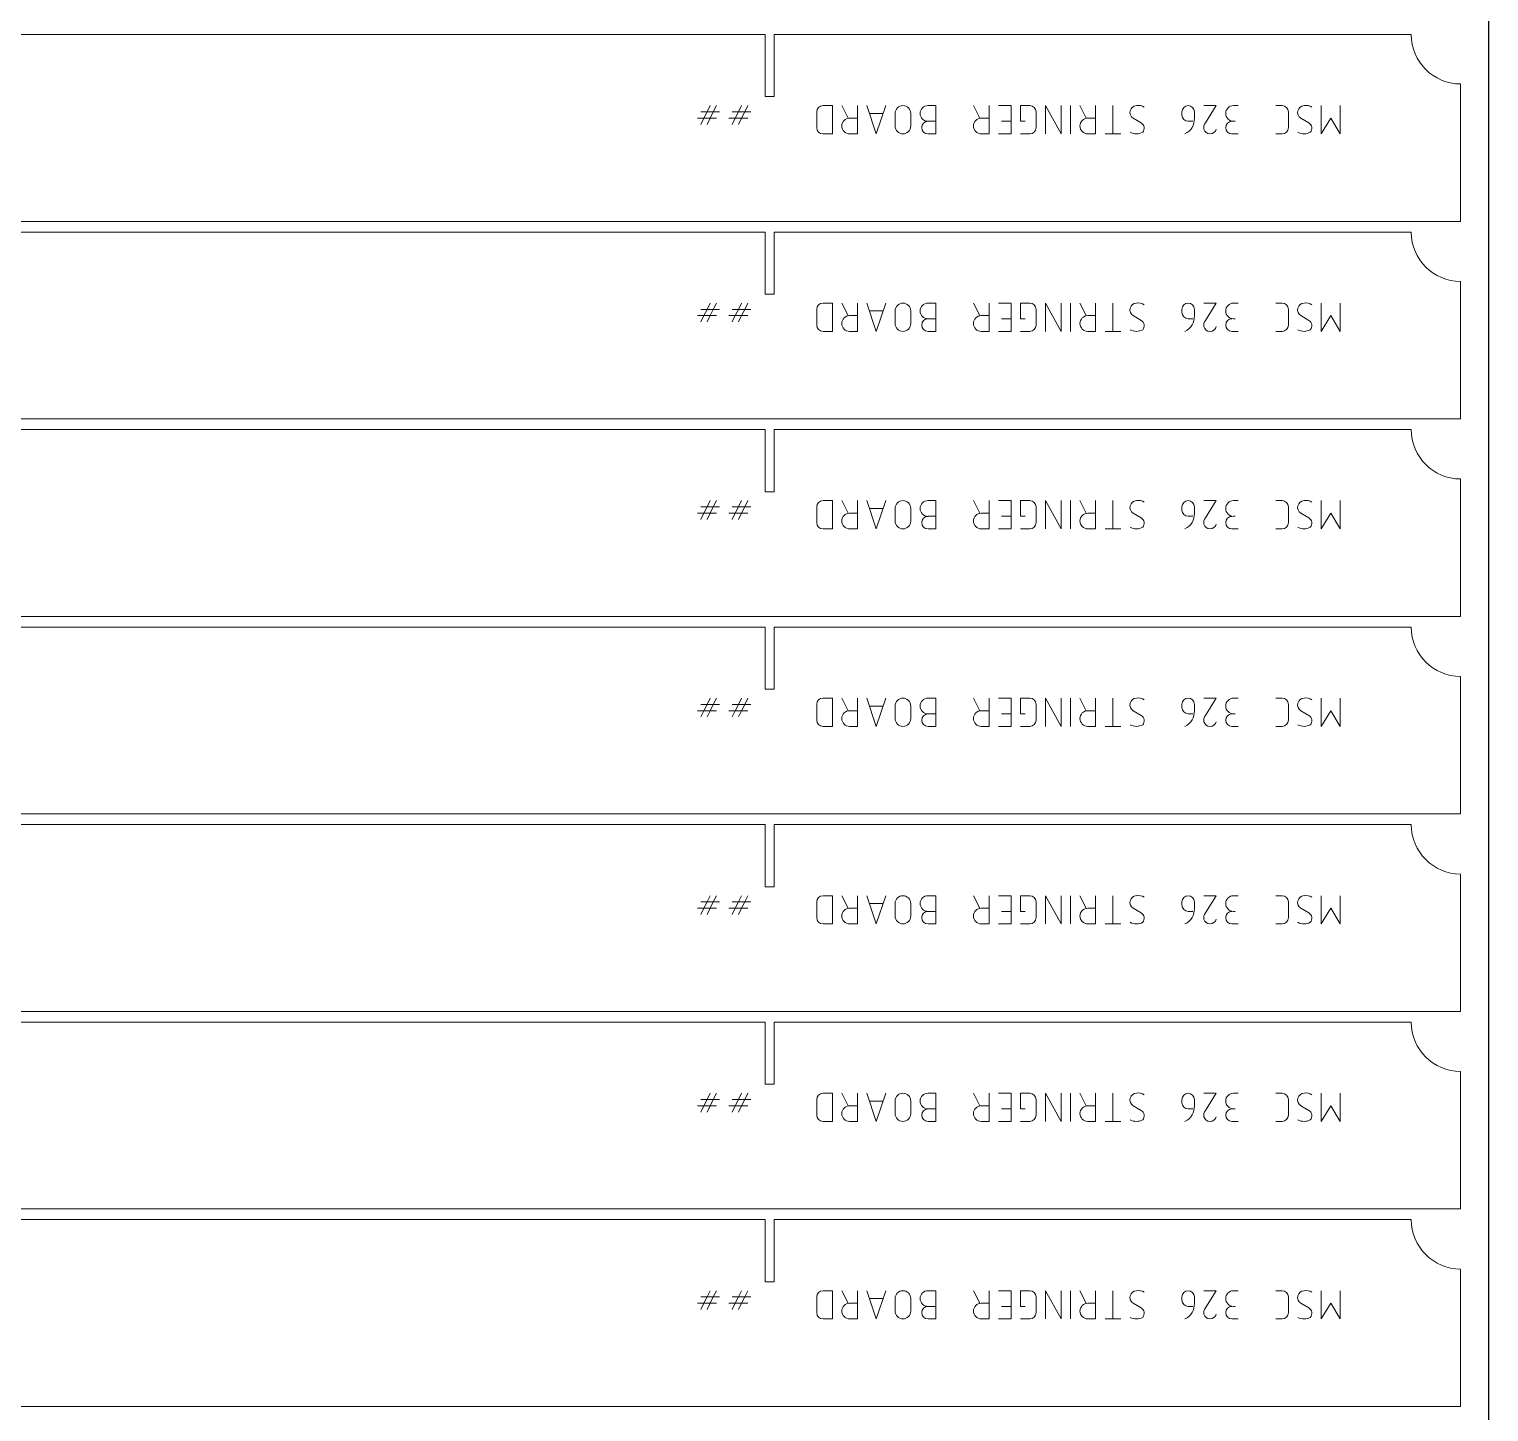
# Model space of a CAD drawing. Header units: millimetres. Extents: x 352 to 5752, y 371 to 2371.
# Drawn here: x 5235 to 5752, y 881 to 1371 of the extents above; entities that cross this region are included whole.
import ezdxf

# ---------------------------------------------------------------- set-up
doc = ezdxf.new("R2010")
doc.units = ezdxf.units.MM
doc.layers.add('IV_MARK_SURFACE', color=2, linetype='Continuous', lineweight=5)
doc.layers.add('IV_OUTER_PROFILE', color=7, linetype='Continuous', lineweight=5)

msp = doc.modelspace()

# ---------------------------------------------------------------- linework, layer by layer
msp.add_lwpolyline([(4752.48, 371.21), (5752.48, 371.21), (5752.48, 2371.21), (4752.48, 2371.21)], close=True)
at = {"layer": 'IV_MARK_SURFACE'}
for p, q in [((5473.09, 1341.21), (5475.32, 1341.21)), ((5474.21, 1338.99), (5475.32, 1341.21)), ((5475.32, 1341.21), (5476.43, 1343.43)), ((5475.32, 1341.21), (5477.54, 1341.21)), ((5477.54, 1341.21), (5476.43, 1338.99)), ((5478.65, 1343.43), (5477.54, 1341.21)), ((5477.54, 1341.21), (5479.76, 1341.21)), ((5484.21, 1341.21), (5486.43, 1341.21)), ((5485.32, 1338.99), (5486.43, 1341.21)), ((5486.43, 1341.21), (5487.54, 1343.43)), ((5486.43, 1341.21), (5488.65, 1341.21)), ((5488.65, 1341.21), (5487.54, 1338.99)), ((5489.76, 1343.43), (5488.65, 1341.21)), ((5488.65, 1341.21), (5490.87, 1341.21)), ((5514.21, 1341.21), (5514.21, 1335.65)), ((5519.76, 1343.43), (5516.43, 1343.43)), ((5519.76, 1333.43), (5519.76, 1343.43)), ((5525.32, 1338.99), (5523.09, 1343.43)), ((5528.65, 1343.43), (5528.65, 1338.99)), ((5531.98, 1343.43), (5535.32, 1333.43)), ((5537.54, 1340.65), (5533.09, 1340.65)), ((5535.32, 1333.43), (5538.65, 1343.43)), ((5541.98, 1340.65), (5541.98, 1336.21)), ((5547.54, 1336.21), (5547.54, 1340.65)), ((5553.65, 1343.43), (5556.43, 1343.43)), ((5556.43, 1343.43), (5556.43, 1337.88)), ((5571.98, 1338.99), (5569.76, 1343.43)), ((5575.32, 1343.43), (5575.32, 1338.99)), ((5578.65, 1343.43), (5583.09, 1343.43)), ((5583.09, 1343.43), (5583.09, 1337.88)), ((5589.76, 1343.43), (5586.43, 1343.43)), ((5586.43, 1343.43), (5586.43, 1337.88)), ((5591.98, 1335.65), (5591.98, 1341.21)), ((5600.87, 1333.43), (5595.32, 1343.43)), ((5595.32, 1343.43), (5595.32, 1333.43)), ((5600.87, 1343.43), (5600.87, 1333.43)), ((5604.21, 1343.43), (5604.21, 1333.43)), ((5609.76, 1338.99), (5607.54, 1343.43)), ((5613.09, 1343.43), (5613.09, 1338.99)), ((5619.21, 1343.43), (5619.21, 1333.43)), ((5643.65, 1341.21), (5643.65, 1340.1)), ((5648.09, 1338.99), (5648.09, 1341.21)), ((5651.43, 1343.43), (5655.87, 1343.43)), ((5655.87, 1343.43), (5651.98, 1337.32)), ((5663.65, 1343.43), (5661.98, 1343.43)), ((5676.98, 1343.43), (5679.21, 1343.43)), ((5681.43, 1341.21), (5681.43, 1335.65)), ((5693.09, 1333.43), (5693.09, 1343.43)), ((5699.76, 1343.43), (5699.76, 1333.43)), ((5474.21, 1338.99), (5471.98, 1338.99)), ((5473.09, 1336.76), (5474.21, 1338.99)), ((5476.43, 1338.99), (5474.21, 1338.99)), ((5476.43, 1338.99), (5475.32, 1336.76)), ((5478.65, 1338.99), (5476.43, 1338.99)), ((5485.32, 1338.99), (5483.09, 1338.99)), ((5484.21, 1336.76), (5485.32, 1338.99)), ((5487.54, 1338.99), (5485.32, 1338.99)), ((5487.54, 1338.99), (5486.43, 1336.76)), ((5489.76, 1338.99), (5487.54, 1338.99)), ((5525.87, 1338.99), (5528.65, 1338.99)), ((5528.65, 1338.99), (5528.65, 1333.43)), ((5553.65, 1337.88), (5556.43, 1337.88)), ((5556.43, 1337.88), (5556.43, 1333.43)), ((5572.54, 1338.99), (5575.32, 1338.99)), ((5575.32, 1338.99), (5575.32, 1333.43)), ((5583.09, 1337.88), (5579.76, 1337.88)), ((5583.09, 1337.88), (5583.09, 1333.43)), ((5586.43, 1337.88), (5588.09, 1337.88)), ((5610.32, 1338.99), (5613.09, 1338.99)), ((5613.09, 1338.99), (5613.09, 1333.43)), ((5626.43, 1338.99), (5629.21, 1337.32)), ((5645.87, 1337.88), (5647.54, 1337.88)), ((5661.98, 1337.88), (5662.54, 1337.88)), ((5685.87, 1338.99), (5688.65, 1337.32)), ((5696.43, 1338.99), (5693.09, 1333.43)), ((5699.76, 1333.43), (5696.43, 1338.99)), ((5516.43, 1333.43), (5519.76, 1333.43)), ((5528.65, 1333.43), (5525.87, 1333.43)), ((5556.43, 1333.43), (5553.65, 1333.43)), ((5575.32, 1333.43), (5572.54, 1333.43)), ((5583.09, 1333.43), (5578.65, 1333.43)), ((5586.43, 1333.43), (5589.76, 1333.43)), ((5613.09, 1333.43), (5610.32, 1333.43)), ((5619.21, 1333.43), (5616.43, 1333.43)), ((5621.98, 1333.43), (5619.21, 1333.43)), ((5661.43, 1333.43), (5663.65, 1333.43)), ((5679.21, 1333.43), (5676.98, 1333.43)), ((5475.32, 1271.21), (5476.43, 1273.43)), ((5478.65, 1273.43), (5477.54, 1271.21)), ((5486.43, 1271.21), (5487.54, 1273.43)), ((5489.76, 1273.43), (5488.65, 1271.21)), ((5519.76, 1273.43), (5516.43, 1273.43)), ((5519.76, 1263.43), (5519.76, 1273.43)), ((5525.32, 1268.99), (5523.09, 1273.43)), ((5528.65, 1273.43), (5528.65, 1268.99)), ((5531.98, 1273.43), (5535.32, 1263.43)), ((5535.32, 1263.43), (5538.65, 1273.43)), ((5553.65, 1273.43), (5556.43, 1273.43)), ((5556.43, 1273.43), (5556.43, 1267.88)), ((5571.98, 1268.99), (5569.76, 1273.43)), ((5575.32, 1273.43), (5575.32, 1268.99)), ((5578.65, 1273.43), (5583.09, 1273.43)), ((5583.09, 1273.43), (5583.09, 1267.88)), ((5589.76, 1273.43), (5586.43, 1273.43)), ((5586.43, 1273.43), (5586.43, 1267.88)), ((5600.87, 1263.43), (5595.32, 1273.43)), ((5595.32, 1273.43), (5595.32, 1263.43)), ((5600.87, 1273.43), (5600.87, 1263.43)), ((5604.21, 1273.43), (5604.21, 1263.43)), ((5609.76, 1268.99), (5607.54, 1273.43)), ((5613.09, 1273.43), (5613.09, 1268.99)), ((5619.21, 1273.43), (5619.21, 1263.43)), ((5651.43, 1273.43), (5655.87, 1273.43)), ((5655.87, 1273.43), (5651.98, 1267.32)), ((5663.65, 1273.43), (5661.98, 1273.43)), ((5676.98, 1273.43), (5679.21, 1273.43)), ((5693.09, 1263.43), (5693.09, 1273.43)), ((5699.76, 1273.43), (5699.76, 1263.43)), ((5474.21, 1268.99), (5471.98, 1268.99)), ((5473.09, 1271.21), (5475.32, 1271.21)), ((5473.09, 1266.76), (5474.21, 1268.99)), ((5474.21, 1268.99), (5475.32, 1271.21)), ((5476.43, 1268.99), (5474.21, 1268.99)), ((5475.32, 1271.21), (5477.54, 1271.21)), ((5476.43, 1268.99), (5475.32, 1266.76)), ((5477.54, 1271.21), (5476.43, 1268.99)), ((5478.65, 1268.99), (5476.43, 1268.99)), ((5477.54, 1271.21), (5479.76, 1271.21)), ((5485.32, 1268.99), (5483.09, 1268.99)), ((5484.21, 1271.21), (5486.43, 1271.21)), ((5484.21, 1266.76), (5485.32, 1268.99)), ((5485.32, 1268.99), (5486.43, 1271.21)), ((5487.54, 1268.99), (5485.32, 1268.99)), ((5486.43, 1271.21), (5488.65, 1271.21)), ((5487.54, 1268.99), (5486.43, 1266.76)), ((5488.65, 1271.21), (5487.54, 1268.99)), ((5489.76, 1268.99), (5487.54, 1268.99)), ((5488.65, 1271.21), (5490.87, 1271.21)), ((5514.21, 1271.21), (5514.21, 1265.65)), ((5525.87, 1268.99), (5528.65, 1268.99)), ((5528.65, 1268.99), (5528.65, 1263.43)), ((5537.54, 1270.65), (5533.09, 1270.65)), ((5541.98, 1270.65), (5541.98, 1266.21)), ((5547.54, 1266.21), (5547.54, 1270.65)), ((5553.65, 1267.88), (5556.43, 1267.88)), ((5556.43, 1267.88), (5556.43, 1263.43)), ((5572.54, 1268.99), (5575.32, 1268.99)), ((5575.32, 1268.99), (5575.32, 1263.43)), ((5583.09, 1267.88), (5579.76, 1267.88)), ((5583.09, 1267.88), (5583.09, 1263.43)), ((5586.43, 1267.88), (5588.09, 1267.88)), ((5591.98, 1265.65), (5591.98, 1271.21)), ((5610.32, 1268.99), (5613.09, 1268.99)), ((5613.09, 1268.99), (5613.09, 1263.43)), ((5626.43, 1268.99), (5629.21, 1267.32)), ((5643.65, 1271.21), (5643.65, 1270.1)), ((5645.87, 1267.88), (5647.54, 1267.88)), ((5648.09, 1268.99), (5648.09, 1271.21)), ((5661.98, 1267.88), (5662.54, 1267.88)), ((5681.43, 1271.21), (5681.43, 1265.65)), ((5685.87, 1268.99), (5688.65, 1267.32)), ((5696.43, 1268.99), (5693.09, 1263.43)), ((5699.76, 1263.43), (5696.43, 1268.99)), ((5516.43, 1263.43), (5519.76, 1263.43)), ((5528.65, 1263.43), (5525.87, 1263.43)), ((5556.43, 1263.43), (5553.65, 1263.43)), ((5575.32, 1263.43), (5572.54, 1263.43)), ((5583.09, 1263.43), (5578.65, 1263.43)), ((5586.43, 1263.43), (5589.76, 1263.43)), ((5613.09, 1263.43), (5610.32, 1263.43)), ((5619.21, 1263.43), (5616.43, 1263.43)), ((5621.98, 1263.43), (5619.21, 1263.43)), ((5661.43, 1263.43), (5663.65, 1263.43)), ((5679.21, 1263.43), (5676.98, 1263.43)), ((5473.09, 1201.21), (5475.32, 1201.21)), ((5474.21, 1198.99), (5475.32, 1201.21)), ((5475.32, 1201.21), (5476.43, 1203.43)), ((5475.32, 1201.21), (5477.54, 1201.21)), ((5477.54, 1201.21), (5476.43, 1198.99)), ((5478.65, 1203.43), (5477.54, 1201.21)), ((5477.54, 1201.21), (5479.76, 1201.21)), ((5484.21, 1201.21), (5486.43, 1201.21)), ((5485.32, 1198.99), (5486.43, 1201.21)), ((5486.43, 1201.21), (5487.54, 1203.43)), ((5486.43, 1201.21), (5488.65, 1201.21)), ((5488.65, 1201.21), (5487.54, 1198.99)), ((5489.76, 1203.43), (5488.65, 1201.21)), ((5488.65, 1201.21), (5490.87, 1201.21)), ((5514.21, 1201.21), (5514.21, 1195.65)), ((5519.76, 1203.43), (5516.43, 1203.43)), ((5519.76, 1193.43), (5519.76, 1203.43)), ((5525.32, 1198.99), (5523.09, 1203.43)), ((5528.65, 1203.43), (5528.65, 1198.99)), ((5531.98, 1203.43), (5535.32, 1193.43)), ((5537.54, 1200.65), (5533.09, 1200.65)), ((5535.32, 1193.43), (5538.65, 1203.43)), ((5541.98, 1200.65), (5541.98, 1196.21)), ((5547.54, 1196.21), (5547.54, 1200.65)), ((5553.65, 1203.43), (5556.43, 1203.43)), ((5556.43, 1203.43), (5556.43, 1197.88)), ((5571.98, 1198.99), (5569.76, 1203.43)), ((5575.32, 1203.43), (5575.32, 1198.99)), ((5578.65, 1203.43), (5583.09, 1203.43)), ((5583.09, 1203.43), (5583.09, 1197.88)), ((5589.76, 1203.43), (5586.43, 1203.43)), ((5586.43, 1203.43), (5586.43, 1197.88)), ((5591.98, 1195.65), (5591.98, 1201.21)), ((5600.87, 1193.43), (5595.32, 1203.43)), ((5595.32, 1203.43), (5595.32, 1193.43)), ((5600.87, 1203.43), (5600.87, 1193.43)), ((5604.21, 1203.43), (5604.21, 1193.43)), ((5609.76, 1198.99), (5607.54, 1203.43)), ((5613.09, 1203.43), (5613.09, 1198.99)), ((5619.21, 1203.43), (5619.21, 1193.43)), ((5643.65, 1201.21), (5643.65, 1200.1)), ((5648.09, 1198.99), (5648.09, 1201.21)), ((5651.43, 1203.43), (5655.87, 1203.43)), ((5655.87, 1203.43), (5651.98, 1197.32)), ((5663.65, 1203.43), (5661.98, 1203.43)), ((5676.98, 1203.43), (5679.21, 1203.43)), ((5681.43, 1201.21), (5681.43, 1195.65)), ((5693.09, 1193.43), (5693.09, 1203.43)), ((5699.76, 1203.43), (5699.76, 1193.43)), ((5474.21, 1198.99), (5471.98, 1198.99)), ((5473.09, 1196.76), (5474.21, 1198.99)), ((5476.43, 1198.99), (5474.21, 1198.99)), ((5476.43, 1198.99), (5475.32, 1196.76)), ((5478.65, 1198.99), (5476.43, 1198.99)), ((5485.32, 1198.99), (5483.09, 1198.99)), ((5484.21, 1196.76), (5485.32, 1198.99)), ((5487.54, 1198.99), (5485.32, 1198.99)), ((5487.54, 1198.99), (5486.43, 1196.76)), ((5489.76, 1198.99), (5487.54, 1198.99)), ((5525.87, 1198.99), (5528.65, 1198.99)), ((5528.65, 1198.99), (5528.65, 1193.43)), ((5553.65, 1197.88), (5556.43, 1197.88)), ((5556.43, 1197.88), (5556.43, 1193.43)), ((5572.54, 1198.99), (5575.32, 1198.99)), ((5575.32, 1198.99), (5575.32, 1193.43)), ((5583.09, 1197.88), (5579.76, 1197.88)), ((5583.09, 1197.88), (5583.09, 1193.43)), ((5586.43, 1197.88), (5588.09, 1197.88)), ((5610.32, 1198.99), (5613.09, 1198.99)), ((5613.09, 1198.99), (5613.09, 1193.43)), ((5626.43, 1198.99), (5629.21, 1197.32)), ((5645.87, 1197.88), (5647.54, 1197.88)), ((5661.98, 1197.88), (5662.54, 1197.88)), ((5685.87, 1198.99), (5688.65, 1197.32)), ((5696.43, 1198.99), (5693.09, 1193.43)), ((5699.76, 1193.43), (5696.43, 1198.99)), ((5516.43, 1193.43), (5519.76, 1193.43)), ((5528.65, 1193.43), (5525.87, 1193.43)), ((5556.43, 1193.43), (5553.65, 1193.43)), ((5575.32, 1193.43), (5572.54, 1193.43)), ((5583.09, 1193.43), (5578.65, 1193.43)), ((5586.43, 1193.43), (5589.76, 1193.43)), ((5613.09, 1193.43), (5610.32, 1193.43)), ((5619.21, 1193.43), (5616.43, 1193.43)), ((5621.98, 1193.43), (5619.21, 1193.43)), ((5661.43, 1193.43), (5663.65, 1193.43)), ((5679.21, 1193.43), (5676.98, 1193.43)), ((5475.32, 1131.21), (5476.43, 1133.43)), ((5478.65, 1133.43), (5477.54, 1131.21)), ((5486.43, 1131.21), (5487.54, 1133.43)), ((5489.76, 1133.43), (5488.65, 1131.21)), ((5519.76, 1133.43), (5516.43, 1133.43)), ((5519.76, 1123.43), (5519.76, 1133.43)), ((5525.32, 1128.99), (5523.09, 1133.43)), ((5528.65, 1133.43), (5528.65, 1128.99)), ((5531.98, 1133.43), (5535.32, 1123.43)), ((5535.32, 1123.43), (5538.65, 1133.43)), ((5553.65, 1133.43), (5556.43, 1133.43)), ((5556.43, 1133.43), (5556.43, 1127.88)), ((5571.98, 1128.99), (5569.76, 1133.43)), ((5575.32, 1133.43), (5575.32, 1128.99)), ((5578.65, 1133.43), (5583.09, 1133.43)), ((5583.09, 1133.43), (5583.09, 1127.88)), ((5589.76, 1133.43), (5586.43, 1133.43)), ((5586.43, 1133.43), (5586.43, 1127.88)), ((5600.87, 1123.43), (5595.32, 1133.43)), ((5595.32, 1133.43), (5595.32, 1123.43)), ((5600.87, 1133.43), (5600.87, 1123.43)), ((5604.21, 1133.43), (5604.21, 1123.43)), ((5609.76, 1128.99), (5607.54, 1133.43)), ((5613.09, 1133.43), (5613.09, 1128.99)), ((5619.21, 1133.43), (5619.21, 1123.43)), ((5651.43, 1133.43), (5655.87, 1133.43)), ((5655.87, 1133.43), (5651.98, 1127.32)), ((5663.65, 1133.43), (5661.98, 1133.43)), ((5676.98, 1133.43), (5679.21, 1133.43)), ((5693.09, 1123.43), (5693.09, 1133.43)), ((5699.76, 1133.43), (5699.76, 1123.43)), ((5474.21, 1128.99), (5471.98, 1128.99)), ((5473.09, 1131.21), (5475.32, 1131.21)), ((5473.09, 1126.76), (5474.21, 1128.99)), ((5474.21, 1128.99), (5475.32, 1131.21)), ((5476.43, 1128.99), (5474.21, 1128.99)), ((5475.32, 1131.21), (5477.54, 1131.21)), ((5476.43, 1128.99), (5475.32, 1126.76)), ((5477.54, 1131.21), (5476.43, 1128.99)), ((5478.65, 1128.99), (5476.43, 1128.99)), ((5477.54, 1131.21), (5479.76, 1131.21)), ((5485.32, 1128.99), (5483.09, 1128.99)), ((5484.21, 1131.21), (5486.43, 1131.21)), ((5484.21, 1126.76), (5485.32, 1128.99)), ((5485.32, 1128.99), (5486.43, 1131.21)), ((5487.54, 1128.99), (5485.32, 1128.99)), ((5486.43, 1131.21), (5488.65, 1131.21)), ((5487.54, 1128.99), (5486.43, 1126.76)), ((5488.65, 1131.21), (5487.54, 1128.99)), ((5489.76, 1128.99), (5487.54, 1128.99)), ((5488.65, 1131.21), (5490.87, 1131.21)), ((5514.21, 1131.21), (5514.21, 1125.65)), ((5525.87, 1128.99), (5528.65, 1128.99)), ((5528.65, 1128.99), (5528.65, 1123.43)), ((5537.54, 1130.65), (5533.09, 1130.65)), ((5541.98, 1130.65), (5541.98, 1126.21)), ((5547.54, 1126.21), (5547.54, 1130.65)), ((5572.54, 1128.99), (5575.32, 1128.99)), ((5575.32, 1128.99), (5575.32, 1123.43)), ((5591.98, 1125.65), (5591.98, 1131.21)), ((5610.32, 1128.99), (5613.09, 1128.99)), ((5613.09, 1128.99), (5613.09, 1123.43)), ((5626.43, 1128.99), (5629.21, 1127.32)), ((5643.65, 1131.21), (5643.65, 1130.1)), ((5648.09, 1128.99), (5648.09, 1131.21)), ((5681.43, 1131.21), (5681.43, 1125.65)), ((5685.87, 1128.99), (5688.65, 1127.32)), ((5696.43, 1128.99), (5693.09, 1123.43)), ((5699.76, 1123.43), (5696.43, 1128.99)), ((5516.43, 1123.43), (5519.76, 1123.43)), ((5528.65, 1123.43), (5525.87, 1123.43)), ((5553.65, 1127.88), (5556.43, 1127.88)), ((5556.43, 1123.43), (5553.65, 1123.43)), ((5556.43, 1127.88), (5556.43, 1123.43)), ((5575.32, 1123.43), (5572.54, 1123.43)), ((5583.09, 1123.43), (5578.65, 1123.43)), ((5583.09, 1127.88), (5579.76, 1127.88)), ((5583.09, 1127.88), (5583.09, 1123.43)), ((5586.43, 1127.88), (5588.09, 1127.88)), ((5586.43, 1123.43), (5589.76, 1123.43)), ((5613.09, 1123.43), (5610.32, 1123.43)), ((5619.21, 1123.43), (5616.43, 1123.43)), ((5621.98, 1123.43), (5619.21, 1123.43)), ((5645.87, 1127.88), (5647.54, 1127.88)), ((5661.43, 1123.43), (5663.65, 1123.43)), ((5661.98, 1127.88), (5662.54, 1127.88)), ((5679.21, 1123.43), (5676.98, 1123.43)), ((5473.09, 1061.21), (5475.32, 1061.21)), ((5474.21, 1058.99), (5475.32, 1061.21)), ((5475.32, 1061.21), (5476.43, 1063.43)), ((5475.32, 1061.21), (5477.54, 1061.21)), ((5477.54, 1061.21), (5476.43, 1058.99)), ((5478.65, 1063.43), (5477.54, 1061.21)), ((5477.54, 1061.21), (5479.76, 1061.21)), ((5484.21, 1061.21), (5486.43, 1061.21)), ((5485.32, 1058.99), (5486.43, 1061.21)), ((5486.43, 1061.21), (5487.54, 1063.43)), ((5486.43, 1061.21), (5488.65, 1061.21)), ((5488.65, 1061.21), (5487.54, 1058.99)), ((5489.76, 1063.43), (5488.65, 1061.21)), ((5488.65, 1061.21), (5490.87, 1061.21)), ((5514.21, 1061.21), (5514.21, 1055.65)), ((5519.76, 1063.43), (5516.43, 1063.43)), ((5519.76, 1053.43), (5519.76, 1063.43)), ((5525.32, 1058.99), (5523.09, 1063.43)), ((5528.65, 1063.43), (5528.65, 1058.99)), ((5531.98, 1063.43), (5535.32, 1053.43)), ((5535.32, 1053.43), (5538.65, 1063.43)), ((5553.65, 1063.43), (5556.43, 1063.43)), ((5556.43, 1063.43), (5556.43, 1057.88)), ((5571.98, 1058.99), (5569.76, 1063.43)), ((5575.32, 1063.43), (5575.32, 1058.99)), ((5578.65, 1063.43), (5583.09, 1063.43)), ((5583.09, 1063.43), (5583.09, 1057.88)), ((5589.76, 1063.43), (5586.43, 1063.43)), ((5586.43, 1063.43), (5586.43, 1057.88)), ((5591.98, 1055.65), (5591.98, 1061.21)), ((5600.87, 1053.43), (5595.32, 1063.43)), ((5595.32, 1063.43), (5595.32, 1053.43)), ((5600.87, 1063.43), (5600.87, 1053.43)), ((5604.21, 1063.43), (5604.21, 1053.43)), ((5609.76, 1058.99), (5607.54, 1063.43)), ((5613.09, 1063.43), (5613.09, 1058.99)), ((5619.21, 1063.43), (5619.21, 1053.43)), ((5643.65, 1061.21), (5643.65, 1060.1)), ((5648.09, 1058.99), (5648.09, 1061.21)), ((5651.43, 1063.43), (5655.87, 1063.43)), ((5655.87, 1063.43), (5651.98, 1057.32)), ((5663.65, 1063.43), (5661.98, 1063.43)), ((5676.98, 1063.43), (5679.21, 1063.43)), ((5681.43, 1061.21), (5681.43, 1055.65)), ((5693.09, 1053.43), (5693.09, 1063.43)), ((5699.76, 1063.43), (5699.76, 1053.43)), ((5474.21, 1058.99), (5471.98, 1058.99)), ((5473.09, 1056.76), (5474.21, 1058.99)), ((5476.43, 1058.99), (5474.21, 1058.99)), ((5476.43, 1058.99), (5475.32, 1056.76)), ((5478.65, 1058.99), (5476.43, 1058.99)), ((5485.32, 1058.99), (5483.09, 1058.99)), ((5484.21, 1056.76), (5485.32, 1058.99)), ((5487.54, 1058.99), (5485.32, 1058.99)), ((5487.54, 1058.99), (5486.43, 1056.76)), ((5489.76, 1058.99), (5487.54, 1058.99)), ((5525.87, 1058.99), (5528.65, 1058.99)), ((5528.65, 1058.99), (5528.65, 1053.43)), ((5537.54, 1060.65), (5533.09, 1060.65)), ((5541.98, 1060.65), (5541.98, 1056.21)), ((5547.54, 1056.21), (5547.54, 1060.65)), ((5553.65, 1057.88), (5556.43, 1057.88)), ((5556.43, 1057.88), (5556.43, 1053.43)), ((5572.54, 1058.99), (5575.32, 1058.99)), ((5575.32, 1058.99), (5575.32, 1053.43)), ((5583.09, 1057.88), (5579.76, 1057.88)), ((5583.09, 1057.88), (5583.09, 1053.43)), ((5586.43, 1057.88), (5588.09, 1057.88)), ((5610.32, 1058.99), (5613.09, 1058.99)), ((5613.09, 1058.99), (5613.09, 1053.43)), ((5626.43, 1058.99), (5629.21, 1057.32)), ((5645.87, 1057.88), (5647.54, 1057.88)), ((5661.98, 1057.88), (5662.54, 1057.88)), ((5685.87, 1058.99), (5688.65, 1057.32)), ((5696.43, 1058.99), (5693.09, 1053.43)), ((5699.76, 1053.43), (5696.43, 1058.99)), ((5516.43, 1053.43), (5519.76, 1053.43)), ((5528.65, 1053.43), (5525.87, 1053.43)), ((5556.43, 1053.43), (5553.65, 1053.43)), ((5575.32, 1053.43), (5572.54, 1053.43)), ((5583.09, 1053.43), (5578.65, 1053.43)), ((5586.43, 1053.43), (5589.76, 1053.43)), ((5613.09, 1053.43), (5610.32, 1053.43)), ((5619.21, 1053.43), (5616.43, 1053.43)), ((5621.98, 1053.43), (5619.21, 1053.43)), ((5661.43, 1053.43), (5663.65, 1053.43)), ((5679.21, 1053.43), (5676.98, 1053.43)), ((5474.21, 988.99), (5471.98, 988.99)), ((5473.09, 991.21), (5475.32, 991.21)), ((5473.09, 986.76), (5474.21, 988.99)), ((5474.21, 988.99), (5475.32, 991.21)), ((5476.43, 988.99), (5474.21, 988.99)), ((5475.32, 991.21), (5476.43, 993.43)), ((5475.32, 991.21), (5477.54, 991.21)), ((5476.43, 988.99), (5475.32, 986.76)), ((5477.54, 991.21), (5476.43, 988.99)), ((5478.65, 988.99), (5476.43, 988.99)), ((5478.65, 993.43), (5477.54, 991.21)), ((5477.54, 991.21), (5479.76, 991.21)), ((5485.32, 988.99), (5483.09, 988.99)), ((5484.21, 991.21), (5486.43, 991.21)), ((5484.21, 986.76), (5485.32, 988.99)), ((5485.32, 988.99), (5486.43, 991.21)), ((5487.54, 988.99), (5485.32, 988.99)), ((5486.43, 991.21), (5487.54, 993.43)), ((5486.43, 991.21), (5488.65, 991.21)), ((5487.54, 988.99), (5486.43, 986.76)), ((5488.65, 991.21), (5487.54, 988.99)), ((5489.76, 988.99), (5487.54, 988.99)), ((5489.76, 993.43), (5488.65, 991.21)), ((5488.65, 991.21), (5490.87, 991.21)), ((5514.21, 991.21), (5514.21, 985.65)), ((5519.76, 993.43), (5516.43, 993.43)), ((5519.76, 983.43), (5519.76, 993.43)), ((5525.32, 988.99), (5523.09, 993.43)), ((5525.87, 988.99), (5528.65, 988.99)), ((5528.65, 993.43), (5528.65, 988.99)), ((5528.65, 988.99), (5528.65, 983.43)), ((5531.98, 993.43), (5535.32, 983.43)), ((5537.54, 990.65), (5533.09, 990.65)), ((5535.32, 983.43), (5538.65, 993.43)), ((5541.98, 990.65), (5541.98, 986.21)), ((5547.54, 986.21), (5547.54, 990.65)), ((5553.65, 993.43), (5556.43, 993.43)), ((5556.43, 993.43), (5556.43, 987.88)), ((5571.98, 988.99), (5569.76, 993.43)), ((5572.54, 988.99), (5575.32, 988.99)), ((5575.32, 993.43), (5575.32, 988.99)), ((5575.32, 988.99), (5575.32, 983.43)), ((5578.65, 993.43), (5583.09, 993.43)), ((5583.09, 993.43), (5583.09, 987.88)), ((5589.76, 993.43), (5586.43, 993.43)), ((5586.43, 993.43), (5586.43, 987.88)), ((5591.98, 985.65), (5591.98, 991.21)), ((5600.87, 983.43), (5595.32, 993.43)), ((5595.32, 993.43), (5595.32, 983.43)), ((5600.87, 993.43), (5600.87, 983.43)), ((5604.21, 993.43), (5604.21, 983.43)), ((5609.76, 988.99), (5607.54, 993.43)), ((5610.32, 988.99), (5613.09, 988.99)), ((5613.09, 993.43), (5613.09, 988.99)), ((5613.09, 988.99), (5613.09, 983.43)), ((5619.21, 993.43), (5619.21, 983.43)), ((5626.43, 988.99), (5629.21, 987.32)), ((5643.65, 991.21), (5643.65, 990.1)), ((5648.09, 988.99), (5648.09, 991.21)), ((5651.43, 993.43), (5655.87, 993.43)), ((5655.87, 993.43), (5651.98, 987.32)), ((5663.65, 993.43), (5661.98, 993.43)), ((5676.98, 993.43), (5679.21, 993.43)), ((5681.43, 991.21), (5681.43, 985.65)), ((5685.87, 988.99), (5688.65, 987.32)), ((5693.09, 983.43), (5693.09, 993.43)), ((5696.43, 988.99), (5693.09, 983.43)), ((5699.76, 983.43), (5696.43, 988.99)), ((5699.76, 993.43), (5699.76, 983.43)), ((5516.43, 983.43), (5519.76, 983.43)), ((5528.65, 983.43), (5525.87, 983.43)), ((5553.65, 987.88), (5556.43, 987.88)), ((5556.43, 983.43), (5553.65, 983.43)), ((5556.43, 987.88), (5556.43, 983.43)), ((5575.32, 983.43), (5572.54, 983.43)), ((5583.09, 983.43), (5578.65, 983.43)), ((5583.09, 987.88), (5579.76, 987.88)), ((5583.09, 987.88), (5583.09, 983.43)), ((5586.43, 987.88), (5588.09, 987.88)), ((5586.43, 983.43), (5589.76, 983.43)), ((5613.09, 983.43), (5610.32, 983.43)), ((5619.21, 983.43), (5616.43, 983.43)), ((5621.98, 983.43), (5619.21, 983.43)), ((5645.87, 987.88), (5647.54, 987.88)), ((5661.43, 983.43), (5663.65, 983.43)), ((5661.98, 987.88), (5662.54, 987.88)), ((5679.21, 983.43), (5676.98, 983.43)), ((5473.09, 921.21), (5475.32, 921.21)), ((5474.21, 918.99), (5475.32, 921.21)), ((5475.32, 921.21), (5476.43, 923.43)), ((5475.32, 921.21), (5477.54, 921.21)), ((5477.54, 921.21), (5476.43, 918.99)), ((5478.65, 923.43), (5477.54, 921.21)), ((5477.54, 921.21), (5479.76, 921.21)), ((5484.21, 921.21), (5486.43, 921.21)), ((5485.32, 918.99), (5486.43, 921.21)), ((5486.43, 921.21), (5487.54, 923.43)), ((5486.43, 921.21), (5488.65, 921.21)), ((5488.65, 921.21), (5487.54, 918.99)), ((5489.76, 923.43), (5488.65, 921.21)), ((5488.65, 921.21), (5490.87, 921.21)), ((5514.21, 921.21), (5514.21, 915.65)), ((5519.76, 923.43), (5516.43, 923.43)), ((5519.76, 913.43), (5519.76, 923.43)), ((5525.32, 918.99), (5523.09, 923.43)), ((5528.65, 923.43), (5528.65, 918.99)), ((5531.98, 923.43), (5535.32, 913.43)), ((5535.32, 913.43), (5538.65, 923.43)), ((5553.65, 923.43), (5556.43, 923.43)), ((5556.43, 923.43), (5556.43, 917.88)), ((5571.98, 918.99), (5569.76, 923.43)), ((5575.32, 923.43), (5575.32, 918.99)), ((5578.65, 923.43), (5583.09, 923.43)), ((5583.09, 923.43), (5583.09, 917.88)), ((5589.76, 923.43), (5586.43, 923.43)), ((5586.43, 923.43), (5586.43, 917.88)), ((5591.98, 915.65), (5591.98, 921.21)), ((5600.87, 913.43), (5595.32, 923.43)), ((5595.32, 923.43), (5595.32, 913.43)), ((5600.87, 923.43), (5600.87, 913.43)), ((5604.21, 923.43), (5604.21, 913.43)), ((5609.76, 918.99), (5607.54, 923.43)), ((5613.09, 923.43), (5613.09, 918.99)), ((5619.21, 923.43), (5619.21, 913.43)), ((5643.65, 921.21), (5643.65, 920.1)), ((5648.09, 918.99), (5648.09, 921.21)), ((5651.43, 923.43), (5655.87, 923.43)), ((5655.87, 923.43), (5651.98, 917.32)), ((5663.65, 923.43), (5661.98, 923.43)), ((5676.98, 923.43), (5679.21, 923.43)), ((5681.43, 921.21), (5681.43, 915.65)), ((5693.09, 913.43), (5693.09, 923.43)), ((5699.76, 923.43), (5699.76, 913.43)), ((5474.21, 918.99), (5471.98, 918.99)), ((5473.09, 916.76), (5474.21, 918.99)), ((5476.43, 918.99), (5474.21, 918.99)), ((5476.43, 918.99), (5475.32, 916.76)), ((5478.65, 918.99), (5476.43, 918.99)), ((5485.32, 918.99), (5483.09, 918.99)), ((5484.21, 916.76), (5485.32, 918.99)), ((5487.54, 918.99), (5485.32, 918.99)), ((5487.54, 918.99), (5486.43, 916.76)), ((5489.76, 918.99), (5487.54, 918.99)), ((5525.87, 918.99), (5528.65, 918.99)), ((5528.65, 918.99), (5528.65, 913.43)), ((5537.54, 920.65), (5533.09, 920.65)), ((5541.98, 920.65), (5541.98, 916.21)), ((5547.54, 916.21), (5547.54, 920.65)), ((5553.65, 917.88), (5556.43, 917.88)), ((5556.43, 917.88), (5556.43, 913.43)), ((5572.54, 918.99), (5575.32, 918.99)), ((5575.32, 918.99), (5575.32, 913.43)), ((5583.09, 917.88), (5579.76, 917.88)), ((5583.09, 917.88), (5583.09, 913.43)), ((5586.43, 917.88), (5588.09, 917.88)), ((5610.32, 918.99), (5613.09, 918.99)), ((5613.09, 918.99), (5613.09, 913.43)), ((5626.43, 918.99), (5629.21, 917.32)), ((5645.87, 917.88), (5647.54, 917.88)), ((5661.98, 917.88), (5662.54, 917.88)), ((5685.87, 918.99), (5688.65, 917.32)), ((5696.43, 918.99), (5693.09, 913.43)), ((5699.76, 913.43), (5696.43, 918.99)), ((5516.43, 913.43), (5519.76, 913.43)), ((5528.65, 913.43), (5525.87, 913.43)), ((5556.43, 913.43), (5553.65, 913.43)), ((5575.32, 913.43), (5572.54, 913.43)), ((5583.09, 913.43), (5578.65, 913.43)), ((5586.43, 913.43), (5589.76, 913.43)), ((5613.09, 913.43), (5610.32, 913.43)), ((5619.21, 913.43), (5616.43, 913.43)), ((5621.98, 913.43), (5619.21, 913.43)), ((5661.43, 913.43), (5663.65, 913.43)), ((5679.21, 913.43), (5676.98, 913.43))]:
    msp.add_line(p, q, dxfattribs=at)
for centre, radius, start, end in [((5516.43, 1341.21), 2.22, 90, 180), ((5544.76, 1340.65), 2.78, 0, 180), ((5553.65, 1340.65), 2.78, 90, 270), ((5589.76, 1341.21), 2.22, 0, 90), ((5627.64, 1341.05), 2.39, 92.3685, 239.559), ((5628.25, 1339.76), 3.74, 56.4174, 100.9627), ((5645.87, 1341.21), 2.22, 0, 180), ((5661.98, 1340.65), 2.78, 90, 270), ((5679.21, 1341.21), 2.22, 0, 90), ((5687.08, 1341.05), 2.39, 92.3685, 239.559), ((5687.69, 1339.76), 3.74, 56.4174, 100.9627), ((5516.43, 1335.65), 2.22, 180, 270), ((5525.87, 1336.21), 2.78, 90, 270), ((5544.76, 1336.21), 2.78, 180, 0), ((5553.65, 1335.65), 2.22, 90, 270), ((5572.54, 1336.21), 2.78, 90, 270), ((5589.76, 1335.65), 2.22, 270, 0), ((5610.32, 1336.21), 2.78, 90, 270), ((5628.08, 1335.42), 2.21, 319.6263, 59.2984), ((5645.87, 1340.1), 2.22, 180, 270), ((5642.33, 1338.67), 5.77, 294.8942, 3.1783), ((5654.42, 1335.53), 3.02, 143.6911, 188.2364), ((5661.43, 1335.65), 2.22, 90, 270), ((5679.21, 1335.65), 2.22, 270, 0), ((5687.52, 1335.42), 2.21, 319.6263, 59.2984), ((5627.54, 1338.12), 4.69, 241.7153, 298.2847), ((5653.65, 1335.75), 2.32, 196.4047, 343.5953), ((5686.98, 1338.12), 4.69, 241.7153, 298.2847), ((5516.43, 1271.21), 2.22, 90, 180), ((5544.76, 1270.65), 2.78, 0, 180), ((5553.65, 1270.65), 2.78, 90, 270), ((5589.76, 1271.21), 2.22, 0, 90), ((5627.64, 1271.05), 2.39, 92.3685, 239.559), ((5628.25, 1269.76), 3.74, 56.4174, 100.9627), ((5645.87, 1271.21), 2.22, 0, 180), ((5661.98, 1270.65), 2.78, 90, 270), ((5679.21, 1271.21), 2.22, 0, 90), ((5687.08, 1271.05), 2.39, 92.3685, 239.559), ((5687.69, 1269.76), 3.74, 56.4174, 100.9627), ((5525.87, 1266.21), 2.78, 90, 270), ((5553.65, 1265.65), 2.22, 90, 270), ((5572.54, 1266.21), 2.78, 90, 270), ((5610.32, 1266.21), 2.78, 90, 270), ((5645.87, 1270.1), 2.22, 180, 270), ((5642.33, 1268.67), 5.77, 294.8942, 3.1783), ((5661.43, 1265.65), 2.22, 90, 270), ((5516.43, 1265.65), 2.22, 180, 270), ((5544.76, 1266.21), 2.78, 180, 0), ((5589.76, 1265.65), 2.22, 270, 0), ((5627.54, 1268.12), 4.69, 241.7153, 298.2847), ((5628.08, 1265.42), 2.21, 319.6263, 59.2984), ((5654.42, 1265.53), 3.02, 143.6911, 188.2364), ((5653.65, 1265.75), 2.32, 196.4047, 343.5953), ((5679.21, 1265.65), 2.22, 270, 0), ((5686.98, 1268.12), 4.69, 241.7153, 298.2847), ((5687.52, 1265.42), 2.21, 319.6263, 59.2984), ((5516.43, 1201.21), 2.22, 90, 180), ((5544.76, 1200.65), 2.78, 0, 180), ((5553.65, 1200.65), 2.78, 90, 270), ((5589.76, 1201.21), 2.22, 0, 90), ((5627.64, 1201.05), 2.39, 92.3685, 239.559), ((5628.25, 1199.76), 3.74, 56.4174, 100.9627), ((5645.87, 1201.21), 2.22, 0, 180), ((5661.98, 1200.65), 2.78, 90, 270), ((5679.21, 1201.21), 2.22, 0, 90), ((5687.08, 1201.05), 2.39, 92.3685, 239.559), ((5687.69, 1199.76), 3.74, 56.4174, 100.9627), ((5516.43, 1195.65), 2.22, 180, 270), ((5525.87, 1196.21), 2.78, 90, 270), ((5544.76, 1196.21), 2.78, 180, 0), ((5553.65, 1195.65), 2.22, 90, 270), ((5572.54, 1196.21), 2.78, 90, 270), ((5589.76, 1195.65), 2.22, 270, 0), ((5610.32, 1196.21), 2.78, 90, 270), ((5628.08, 1195.42), 2.21, 319.6263, 59.2984), ((5645.87, 1200.1), 2.22, 180, 270), ((5642.33, 1198.67), 5.77, 294.8942, 3.1783), ((5654.42, 1195.53), 3.02, 143.6911, 188.2364), ((5661.43, 1195.65), 2.22, 90, 270), ((5679.21, 1195.65), 2.22, 270, 0), ((5687.52, 1195.42), 2.21, 319.6263, 59.2984), ((5627.54, 1198.12), 4.69, 241.7153, 298.2847), ((5653.65, 1195.75), 2.32, 196.4047, 343.5953), ((5686.98, 1198.12), 4.69, 241.7153, 298.2847), ((5516.43, 1131.21), 2.22, 90, 180), ((5544.76, 1130.65), 2.78, 0, 180), ((5553.65, 1130.65), 2.78, 90, 270), ((5589.76, 1131.21), 2.22, 0, 90), ((5627.64, 1131.05), 2.39, 92.3685, 239.559), ((5628.25, 1129.76), 3.74, 56.4174, 100.9627), ((5645.87, 1131.21), 2.22, 0, 180), ((5661.98, 1130.65), 2.78, 90, 270), ((5679.21, 1131.21), 2.22, 0, 90), ((5687.08, 1131.05), 2.39, 92.3685, 239.559), ((5687.69, 1129.76), 3.74, 56.4174, 100.9627), ((5525.87, 1126.21), 2.78, 90, 270), ((5572.54, 1126.21), 2.78, 90, 270), ((5610.32, 1126.21), 2.78, 90, 270), ((5645.87, 1130.1), 2.22, 180, 270), ((5642.33, 1128.67), 5.77, 294.8942, 3.1783), ((5516.43, 1125.65), 2.22, 180, 270), ((5544.76, 1126.21), 2.78, 180, 0), ((5553.65, 1125.65), 2.22, 90, 270), ((5589.76, 1125.65), 2.22, 270, 0), ((5627.54, 1128.12), 4.69, 241.7153, 298.2847), ((5628.08, 1125.42), 2.21, 319.6263, 59.2984), ((5654.42, 1125.53), 3.02, 143.6911, 188.2364), ((5653.65, 1125.75), 2.32, 196.4047, 343.5953), ((5661.43, 1125.65), 2.22, 90, 270), ((5679.21, 1125.65), 2.22, 270, 0), ((5686.98, 1128.12), 4.69, 241.7153, 298.2847), ((5687.52, 1125.42), 2.21, 319.6263, 59.2984), ((5516.43, 1061.21), 2.22, 90, 180), ((5544.76, 1060.65), 2.78, 0, 180), ((5553.65, 1060.65), 2.78, 90, 270), ((5589.76, 1061.21), 2.22, 0, 90), ((5627.64, 1061.05), 2.39, 92.3685, 239.559), ((5628.25, 1059.76), 3.74, 56.4174, 100.9627), ((5645.87, 1061.21), 2.22, 0, 180), ((5661.98, 1060.65), 2.78, 90, 270), ((5679.21, 1061.21), 2.22, 0, 90), ((5687.08, 1061.05), 2.39, 92.3685, 239.559), ((5687.69, 1059.76), 3.74, 56.4174, 100.9627), ((5525.87, 1056.21), 2.78, 90, 270), ((5544.76, 1056.21), 2.78, 180, 0), ((5553.65, 1055.65), 2.22, 90, 270), ((5572.54, 1056.21), 2.78, 90, 270), ((5610.32, 1056.21), 2.78, 90, 270), ((5628.08, 1055.42), 2.21, 319.6263, 59.2984), ((5645.87, 1060.1), 2.22, 180, 270), ((5642.33, 1058.67), 5.77, 294.8942, 3.1783), ((5654.42, 1055.53), 3.02, 143.6911, 188.2364), ((5661.43, 1055.65), 2.22, 90, 270), ((5687.52, 1055.42), 2.21, 319.6263, 59.2984), ((5516.43, 1055.65), 2.22, 180, 270), ((5589.76, 1055.65), 2.22, 270, 0), ((5627.54, 1058.12), 4.69, 241.7153, 298.2847), ((5653.65, 1055.75), 2.32, 196.4047, 343.5953), ((5679.21, 1055.65), 2.22, 270, 0), ((5686.98, 1058.12), 4.69, 241.7153, 298.2847), ((5516.43, 991.21), 2.22, 90, 180), ((5525.87, 986.21), 2.78, 90, 270), ((5544.76, 990.65), 2.78, 0, 180), ((5553.65, 990.65), 2.78, 90, 270), ((5572.54, 986.21), 2.78, 90, 270), ((5589.76, 991.21), 2.22, 0, 90), ((5610.32, 986.21), 2.78, 90, 270), ((5627.64, 991.05), 2.39, 92.3685, 239.559), ((5628.25, 989.76), 3.74, 56.4174, 100.9627), ((5645.87, 991.21), 2.22, 0, 180), ((5645.87, 990.1), 2.22, 180, 270), ((5642.33, 988.67), 5.77, 294.8942, 3.1783), ((5661.98, 990.65), 2.78, 90, 270), ((5679.21, 991.21), 2.22, 0, 90), ((5687.08, 991.05), 2.39, 92.3685, 239.559), ((5687.69, 989.76), 3.74, 56.4174, 100.9627), ((5516.43, 985.65), 2.22, 180, 270), ((5544.76, 986.21), 2.78, 180, 0), ((5553.65, 985.65), 2.22, 90, 270), ((5589.76, 985.65), 2.22, 270, 0), ((5627.54, 988.12), 4.69, 241.7153, 298.2847), ((5628.08, 985.42), 2.21, 319.6263, 59.2984), ((5654.42, 985.53), 3.02, 143.6911, 188.2364), ((5653.65, 985.75), 2.32, 196.4047, 343.5953), ((5661.43, 985.65), 2.22, 90, 270), ((5679.21, 985.65), 2.22, 270, 0), ((5686.98, 988.12), 4.69, 241.7153, 298.2847), ((5687.52, 985.42), 2.21, 319.6263, 59.2984), ((5516.43, 921.21), 2.22, 90, 180), ((5544.76, 920.65), 2.78, 0, 180), ((5553.65, 920.65), 2.78, 90, 270), ((5589.76, 921.21), 2.22, 0, 90), ((5627.64, 921.05), 2.39, 92.3685, 239.559), ((5628.25, 919.76), 3.74, 56.4174, 100.9627), ((5645.87, 921.21), 2.22, 0, 180), ((5661.98, 920.65), 2.78, 90, 270), ((5679.21, 921.21), 2.22, 0, 90), ((5687.08, 921.05), 2.39, 92.3685, 239.559), ((5687.69, 919.76), 3.74, 56.4174, 100.9627), ((5525.87, 916.21), 2.78, 90, 270), ((5544.76, 916.21), 2.78, 180, 0), ((5553.65, 915.65), 2.22, 90, 270), ((5572.54, 916.21), 2.78, 90, 270), ((5610.32, 916.21), 2.78, 90, 270), ((5628.08, 915.42), 2.21, 319.6263, 59.2984), ((5645.87, 920.1), 2.22, 180, 270), ((5642.33, 918.67), 5.77, 294.8942, 3.1783), ((5654.42, 915.53), 3.02, 143.6911, 188.2364), ((5661.43, 915.65), 2.22, 90, 270), ((5687.52, 915.42), 2.21, 319.6263, 59.2984), ((5516.43, 915.65), 2.22, 180, 270), ((5589.76, 915.65), 2.22, 270, 0), ((5627.54, 918.12), 4.69, 241.7153, 298.2847), ((5653.65, 915.75), 2.32, 196.4047, 343.5953), ((5679.21, 915.65), 2.22, 270, 0), ((5686.98, 918.12), 4.69, 241.7153, 298.2847)]:
    msp.add_arc(centre, radius, start, end, dxfattribs=at)
at = {"layer": 'IV_OUTER_PROFILE'}
for p, q in [((5009.08, 1368.61), (5495.88, 1368.61)), ((5495.88, 1346.61), (5495.88, 1368.61)), ((5499.08, 1368.61), (5499.08, 1346.61)), ((5499.08, 1368.61), (5724.98, 1368.61)), ((5742.48, 1351.11), (5742.48, 1302.41)), ((5499.08, 1346.61), (5495.88, 1346.61)), ((4762.48, 1302.41), (5742.48, 1302.41)), ((5009.08, 1298.61), (5495.88, 1298.61)), ((5495.88, 1276.61), (5495.88, 1298.61)), ((5499.08, 1298.61), (5499.08, 1276.61)), ((5499.08, 1298.61), (5724.98, 1298.61)), ((5742.48, 1281.11), (5742.48, 1232.41)), ((5499.08, 1276.61), (5495.88, 1276.61)), ((4762.48, 1232.41), (5742.48, 1232.41)), ((5009.08, 1228.61), (5495.88, 1228.61)), ((5495.88, 1206.61), (5495.88, 1228.61)), ((5499.08, 1228.61), (5499.08, 1206.61)), ((5499.08, 1228.61), (5724.98, 1228.61)), ((5742.48, 1211.11), (5742.48, 1162.41)), ((5499.08, 1206.61), (5495.88, 1206.61)), ((4762.48, 1162.41), (5742.48, 1162.41)), ((5009.08, 1158.61), (5495.88, 1158.61)), ((5495.88, 1136.61), (5495.88, 1158.61)), ((5499.08, 1158.61), (5499.08, 1136.61)), ((5499.08, 1158.61), (5724.98, 1158.61)), ((5742.48, 1141.11), (5742.48, 1092.41)), ((5499.08, 1136.61), (5495.88, 1136.61)), ((4762.48, 1092.41), (5742.48, 1092.41)), ((5009.08, 1088.61), (5495.88, 1088.61)), ((5495.88, 1066.61), (5495.88, 1088.61)), ((5499.08, 1088.61), (5499.08, 1066.61)), ((5499.08, 1088.61), (5724.98, 1088.61)), ((5499.08, 1066.61), (5495.88, 1066.61)), ((5742.48, 1071.11), (5742.48, 1022.41)), ((4762.48, 1022.41), (5742.48, 1022.41)), ((5009.08, 1018.61), (5495.88, 1018.61)), ((5495.88, 996.61), (5495.88, 1018.61)), ((5499.08, 1018.61), (5499.08, 996.61)), ((5499.08, 1018.61), (5724.98, 1018.61)), ((5742.48, 1001.11), (5742.48, 952.41)), ((5499.08, 996.61), (5495.88, 996.61)), ((4762.48, 952.41), (5742.48, 952.41)), ((5009.08, 948.61), (5495.88, 948.61)), ((5495.88, 926.61), (5495.88, 948.61)), ((5499.08, 948.61), (5499.08, 926.61)), ((5499.08, 948.61), (5724.98, 948.61)), ((5499.08, 926.61), (5495.88, 926.61)), ((5742.48, 931.11), (5742.48, 882.41)), ((4762.48, 882.41), (5742.48, 882.41))]:
    msp.add_line(p, q, dxfattribs=at)
for centre in [(5742.48, 1368.61), (5742.48, 1298.61), (5742.48, 1228.61), (5742.48, 1158.61), (5742.48, 1088.61), (5742.48, 1018.61), (5742.48, 948.61)]:
    msp.add_arc(centre, 17.5, 180, 270, dxfattribs=at)

doc.saveas('drawing.dxf')
